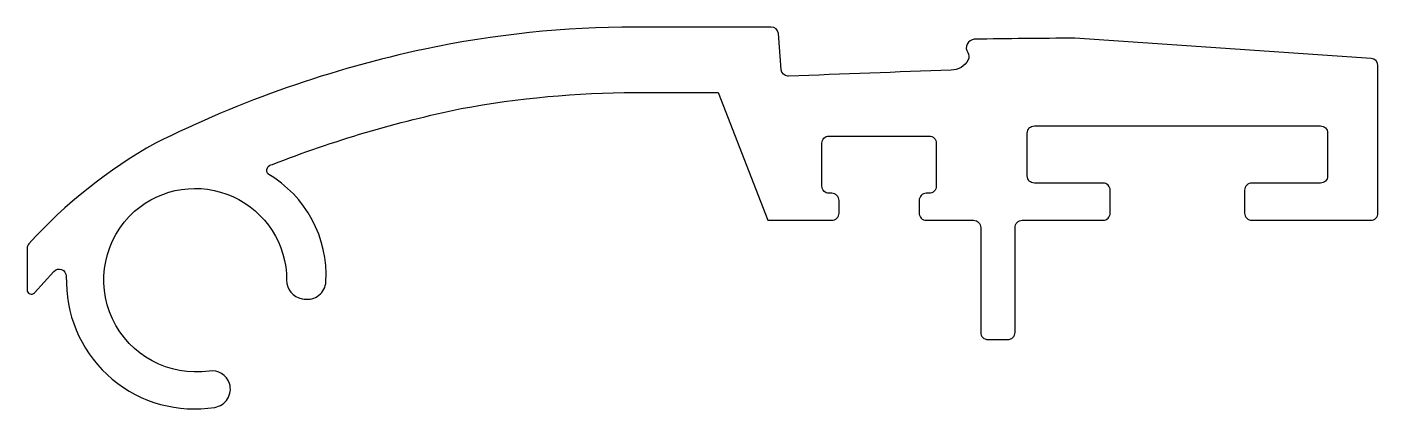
# Model space of a CAD drawing. Extents: x 1140 to 1187.2, y 2.9 to 16.2.
import ezdxf

# ---------------------------------------------------------------- set-up
doc = ezdxf.new("R2010")
doc.units = 0
doc.header["$LTSCALE"] = 15
doc.layers.get('0').update_dxf_attribs({"linetype": 'CONTINUOUS'})

msp = doc.modelspace()

# ---------------------------------------------------------------- linework, layer by layer
msp.add_lwpolyline([(1168.387, 9.723), (1168.387, 10.166, 0.414214), (1168.137, 10.416), (1168.037, 10.416, -0.414214), (1167.787, 10.666), (1167.787, 12.166, -0.414214), (1168.037, 12.416), (1171.537, 12.416, -0.414214), (1171.787, 12.166), (1171.787, 10.666, -0.414214), (1171.537, 10.416), (1171.437, 10.416, 0.414214), (1171.187, 10.166), (1171.187, 9.723, 0.414214), (1171.437, 9.473), (1173.091, 9.473, -0.414214), (1173.341, 9.223), (1173.341, 5.553, 0.414214), (1173.591, 5.303), (1174.291, 5.303, 0.414214), (1174.541, 5.553), (1174.541, 9.223, -0.414214), (1174.791, 9.473), (1177.616, 9.473, 0.414214), (1177.866, 9.723), (1177.866, 10.523, 0.414214), (1177.616, 10.773), (1175.216, 10.773, -0.414214), (1174.966, 11.023), (1174.966, 12.523, -0.414214), (1175.216, 12.773), (1185.216, 12.773, -0.414214), (1185.466, 12.523), (1185.466, 11.023, -0.414214), (1185.216, 10.773), (1182.816, 10.773, 0.414214), (1182.566, 10.523), (1182.566, 9.723, 0.414214), (1182.816, 9.473), (1186.978, 9.473, 0.414214), (1187.228, 9.723), (1187.228, 14.878, 0.394311), (1186.996, 15.128), (1176.629, 15.838, 0.004448), (1173.112, 15.802, 0.576861), (1172.887, 15.338, -0.275779), (1172.901, 15.082, -0.282492), (1172.305, 14.725, 0.000332), (1166.624, 14.511, 0.026601), (1166.598, 14.508, -0.368498), (1166.368, 14.737), (1166.265, 16.001, 0.390716), (1166.016, 16.231), (1161.258, 16.231, 0.051731), (1153.911, 15.46, 0.063703), (1144.487, 12.165, 0.082271), (1140.063, 8.651, 0.185975), (1139.998, 8.484), (1139.998, 7.039, 0.68631), (1140.259, 6.938), (1140.935, 7.684, -0.682348), (1141.37, 7.519), (1141.373, 7.27, 0.455271), (1146.56, 2.931, 0.457597), (1147.078, 3.767, 0.362562), (1146.368, 4.203, -0.744028), (1143.76, 9.787, -0.646778), (1149.075, 7.374, 0.364981), (1149.612, 6.732), (1149.687, 6.719, 0.44979), (1150.449, 7.323, 0.281248), (1148.419, 11.094, -0.578352), (1148.575, 11.424, -0.042514), (1155.173, 13.376, -0.045716), (1161.26, 13.94), (1164.163, 13.94), (1165.9, 9.473), (1168.137, 9.473, 0.414214)], format="xyb", close=True)

doc.saveas('drawing.dxf')
